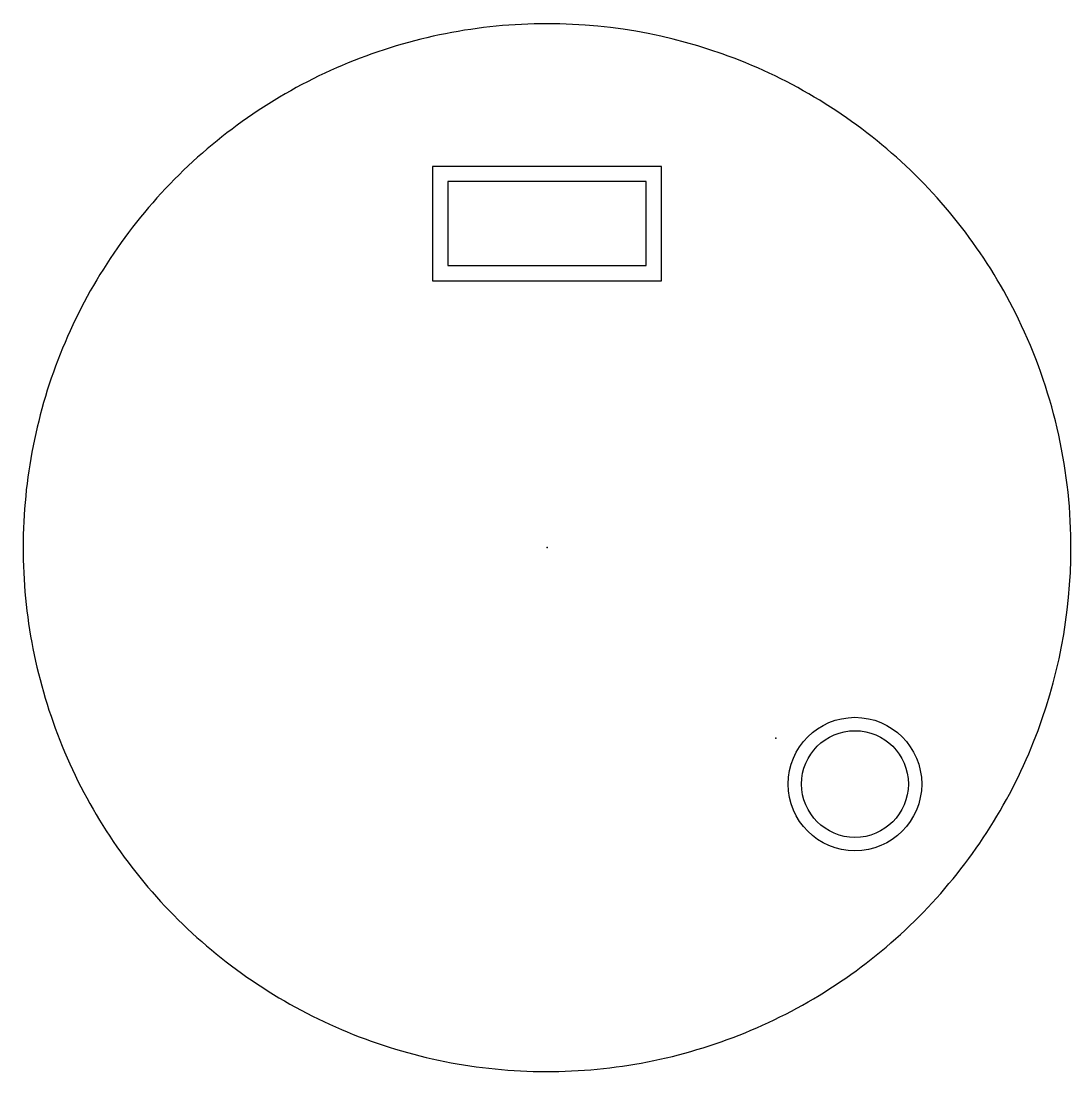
# Model space of a CAD drawing. Header units: millimetres. Extents: x -13.8 to 13.7, y -13.8 to 13.8.
import ezdxf

# ---------------------------------------------------------------- set-up
doc = ezdxf.new("R2010")
doc.units = ezdxf.units.MM
doc.layers.get('0').update_dxf_attribs({"linetype": 'CONTINUOUS'})

msp = doc.modelspace()

# ---------------------------------------------------------------- linework, layer by layer
for points in [[(-3, 7), (3, 7), (3, 10), (-3, 10)], [(-2.6, 7.4), (2.6, 7.4), (2.6, 9.6), (-2.6, 9.6)]]:
    msp.add_lwpolyline(points, close=True)
for radius in [1.75, 1.4]:
    msp.add_circle((8.075, -6.2), radius)
msp.add_open_spline([(13.74, 0), (13.74, -1.745), (13.408, -3.475), (12.096, -6.758), (11.114, -8.274), (8.625, -10.844), (7.141, -11.874), (3.862, -13.307), (2.098, -13.696), (-1.479, -13.777), (-3.259, -13.467), (-6.599, -12.184), (-8.128, -11.222), (-10.73, -8.766), (-11.779, -7.296), (-13.255, -4.036), (-13.668, -2.278), (-13.795, 1.298), (-13.509, 3.082), (-12.269, 6.438), (-11.328, 7.98), (-8.906, 10.614), (-7.45, 11.683), (-4.21, 13.201), (-2.457, 13.636), (1.117, 13.811), (2.904, 13.548), (6.277, 12.353), (7.83, 11.431), (10.497, 9.045), (11.584, 7.603), (12.364, 5.993), (12.806, 5.081), (13.146, 4.124), (13.608, 2.151), (13.73, 1.142), (13.74, 0.086), (13.74, 0.043), (13.74, 0)], degree=3, knots=[-8.038278, -8.038278, -8.038278, -8.038278, -7.514464, -7.514464, -6.977716, -6.977716, -6.440969, -6.440969, -5.904221, -5.904221, -5.367474, -5.367474, -4.830727, -4.830727, -4.293979, -4.293979, -3.757232, -3.757232, -3.220484, -3.220484, -2.683737, -2.683737, -2.14699, -2.14699, -1.610242, -1.610242, -1.073495, -1.073495, -0.536747, -0.536747, 0, 0, 0, 0.303902, 0.303902, 0.607804, 0.607804, 0.620736, 0.620736, 0.620736, 0.620736])
for p in [(0, 0), (6, -5)]:
    msp.add_point(p)

doc.saveas('drawing.dxf')
